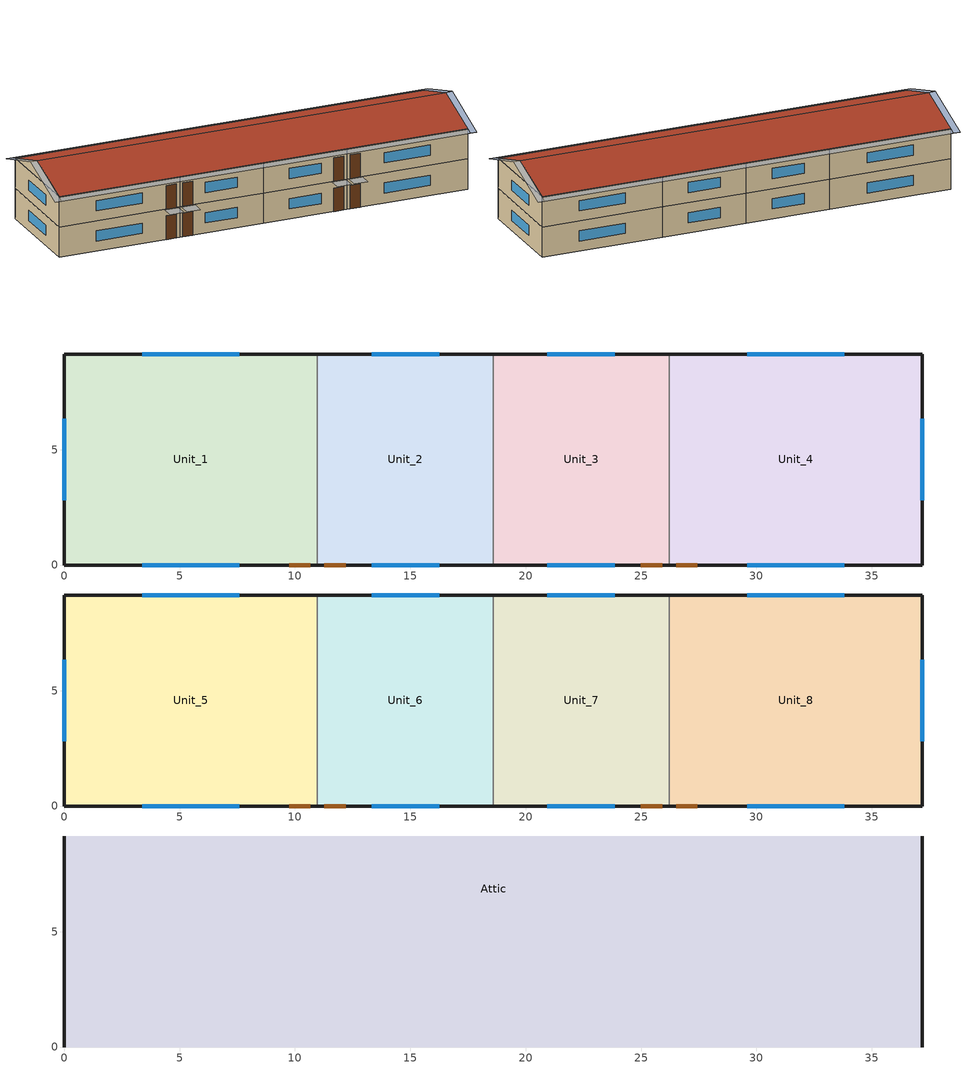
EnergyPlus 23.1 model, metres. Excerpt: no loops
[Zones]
Unit_1
 floor ground (Res_Ext_Slab_Unit1 Ext_Slab_4in): 10.97,9.14 10.97,0 0,0 0,9.14 z0
 wall outside (Res_Ext_Wall): 10.97,9.14 0,9.14 0,0 10.97,0 z0:2.74
 wall to Unit_2 (Res_Int_Wall): 10.97,0 10.97,9.14 z0:2.74
 window (Res_Ext_Win): 7.59,9.14 3.38,9.14 / 3.38,0 7.59,0 / 0,6.33 0,2.82 z0.91:1.83
 door (Res_Ext_Door): 9.75,0 10.67,0 z0:2.13
 ceiling to Unit_5 (Res_Int_Ceiling): 10.97,0 10.97,9.14 0,9.14 0,0 z2.74
Unit_2
 floor ground (Res_Ext_Slab_Unit2 Ext_Slab_4in): 18.59,9.14 18.59,0 10.97,0 10.97,9.14 z0
 wall outside (Res_Ext_Wall): 18.59,9.14 10.97,9.14 / 10.97,0 18.59,0 z0:2.74
 wall to Unit_3 (Res_Int_Wall): 18.59,0 18.59,9.14 z0:2.74
 window (Res_Ext_Win): 16.25,9.14 13.32,9.14 / 13.32,0 16.25,0 z0.91:1.83
 door (Res_Ext_Door): 11.28,0 12.19,0 z0:2.13
 ceiling to Unit_6 (Res_Int_Ceiling): 18.59,0 18.59,9.14 10.97,9.14 10.97,0 z2.74
Unit_3
 floor ground (Res_Ext_Slab_Unit3 Ext_Slab_4in): 26.21,9.14 26.21,0 18.59,0 18.59,9.14 z0
 wall outside (Res_Ext_Wall): 26.21,9.14 18.59,9.14 / 18.59,0 26.21,0 z0:2.74
 wall to Unit_4 (Res_Int_Wall): 26.21,0 26.21,9.14 z0:2.74
 window (Res_Ext_Win): 23.87,9.14 20.94,9.14 / 20.94,0 23.87,0 z0.91:1.83
 door (Res_Ext_Door): 24.99,0 25.91,0 z0:2.13
 ceiling to Unit_7 (Res_Int_Ceiling): 26.21,0 26.21,9.14 18.59,9.14 18.59,0 z2.74
Unit_4
 floor ground (Res_Ext_Slab_Unit4 Ext_Slab_4in): 37.19,9.14 37.19,0 26.21,0 26.21,9.14 z0
 wall outside (Res_Ext_Wall): 26.21,0 37.19,0 37.19,9.14 26.21,9.14 z0:2.74
 window (Res_Ext_Win): 33.81,9.14 29.59,9.14 / 29.59,0 33.81,0 / 37.19,2.82 37.19,6.33 z0.91:1.83
 door (Res_Ext_Door): 26.52,0 27.43,0 z0:2.13
 ceiling to Unit_8 (Res_Int_Ceiling): 37.19,0 37.19,9.14 26.21,9.14 26.21,0 z2.74
Unit_5
 wall outside (Res_Ext_Wall): 10.97,9.14 0,9.14 0,0 10.97,0 z2.74:5.49
 wall to Unit_6 (Res_Int_Wall): 10.97,0 10.97,9.14 z2.74:5.49
 window (Res_Ext_Win): 7.59,9.14 3.38,9.14 / 3.38,0 7.59,0 / 0,6.33 0,2.82 z3.66:4.57
 door (Res_Ext_Door): 9.75,0 10.67,0 z2.74:4.88
 ceiling to Attic (Res_Ext_Ceiling): 10.97,0 10.97,9.14 0,9.14 0,0 z5.49
Unit_6
 wall outside (Res_Ext_Wall): 18.59,9.14 10.97,9.14 / 10.97,0 18.59,0 z2.74:5.49
 wall to Unit_7 (Res_Int_Wall): 18.59,0 18.59,9.14 z2.74:5.49
 window (Res_Ext_Win): 16.25,9.14 13.32,9.14 / 13.32,0 16.25,0 z3.66:4.57
 door (Res_Ext_Door): 11.28,0 12.19,0 z2.74:4.88
 ceiling to Attic (Res_Ext_Ceiling): 18.59,0 18.59,9.14 10.97,9.14 10.97,0 z5.49
Unit_7
 wall outside (Res_Ext_Wall): 26.21,9.14 18.59,9.14 / 18.59,0 26.21,0 z2.74:5.49
 wall to Unit_8 (Res_Int_Wall): 26.21,0 26.21,9.14 z2.74:5.49
 window (Res_Ext_Win): 23.87,9.14 20.94,9.14 / 20.94,0 23.87,0 z3.66:4.57
 door (Res_Ext_Door): 24.99,0 25.91,0 z2.74:4.88
 ceiling to Attic (Res_Ext_Ceiling): 26.21,0 26.21,9.14 18.59,9.14 18.59,0 z5.49
Unit_8
 wall outside (Res_Ext_Wall): 26.21,0 37.19,0 37.19,9.14 26.21,9.14 z2.74:5.49
 window (Res_Ext_Win): 33.81,9.14 29.59,9.14 / 29.59,0 33.81,0 / 37.19,2.82 37.19,6.33 z3.66:4.57
 door (Res_Ext_Door): 26.52,0 27.43,0 z2.74:4.88
 ceiling to Attic (Res_Ext_Ceiling): 37.19,0 37.19,9.14 26.21,9.14 26.21,0 z5.49
Attic
 wall outside (Res_Ext_Gable): 0,4.57,7.01 0,9.14,5.49 0,0,5.49; 37.19,4.57,7.01 37.19,0,5.49 37.19,9.14,5.49
 roof outside (Res_Ext_Roof): 37.19,4.57,7.01 37.19,9.14,5.49 0,9.14,5.49 0,4.57,7.01; 0,4.57,7.01 0,0,5.49 37.19,0,5.49 37.19,4.57,7.01
shading: 37.19,9.14,5.49 37.19,9.72,5.29 0,9.72,5.29 0,9.14,5.49; 0,0,5.49 0,-0.58,5.29 37.19,-0.58,5.29 37.19,0,5.49; 0,4.57,7.01 0,9.72,5.29 -0.61,9.72,5.29 -0.61,4.57,7.01; -0.61,4.57,7.01 -0.61,-0.58,5.29 0,-0.58,5.29 0,4.57,7.01; 37.8,4.57,7.01 37.8,9.72,5.29 37.19,9.72,5.29 37.19,4.57,7.01; 37.19,4.57,7.01 37.19,-0.58,5.29 37.8,-0.58,5.29 37.8,4.57,7.01; 10.82,-1.22 10.82,0 9.6,0 9.6,-1.22 z2.74; 12.34,-1.22 12.34,0 11.13,0 11.13,-1.22 z2.74; 26.06,-1.22 26.06,0 24.84,0 24.84,-1.22 z2.74; 27.58,-1.22 27.58,0 26.37,0 26.37,-1.22 z2.74
[Building]
LRMF_Garden_Apt: North Axis {deg}=0; Terrain=Suburbs; Loads Convergence Tolerance Value {W}=0.04; Temperature Convergence Tolerance Value {deltaC}=0.4; Solar Distribution=FullExterior; Maximum Number of Warmup Days=100; Minimum Number of Warmup Days=6
[Site:Location]
CA_RIVERSIDE-MUNI_USA Design_Conditions: Latitude {deg}=33.95; Longitude {deg}=-117.43; Time Zone {hr}=-8; Elevation {m}=249
[SizingPeriod:DesignDay] Day of Month=21; Dry-Bulb Temperature Range Modifier Type=DefaultMultipliers; Barometric Pressure {Pa}=98369; Rain Indicator=No; Snow Indicator=No; Daylight Saving Time Indicator=No
Name | Month | Day Type | Maximum Dry-Bulb Temperature {C} | Daily Dry-Bulb Temperature Range {deltaC} | Humidity Condition Type | Wetbulb or DewPoint at Maximum Dry-Bulb {C} | Wind Speed {m/s} | Wind Direction {deg} | Solar Model Indicator | Sky Clearness | ASHRAE Clear Sky Optical Depth for Beam Irradiance (taub) | ASHRAE Clear Sky Optical Depth for Diffuse Irradiance (taud) | Enthalpy at Maximum Dry-Bulb {J/kg}
CA_RIVERSIDE-MUNI Ann Htg 99.6% Condns DB | 12 | WinterDesignDay | 2.3 | 0 | Wetbulb | 2.3 | 1.1 | 140 | ASHRAEClearSky | 0
CA_RIVERSIDE-MUNI Ann Htg 99% Condns DB | 12 | WinterDesignDay | 2.9 | 0 | Wetbulb | 2.9 | 1.1 | 140 | ASHRAEClearSky | 0
CA_RIVERSIDE-MUNI Ann Hum_n 99.6% Condns DP=>MCDB | 12 | WinterDesignDay | 15.4 | 0 | Dewpoint | -16.2 | 1.1 | 140 | ASHRAEClearSky | 0
CA_RIVERSIDE-MUNI Ann Hum_n 99% Condns DP=>MCDB | 12 | WinterDesignDay | 16.1 | 0 | Dewpoint | -12.9 | 1.1 | 140 | ASHRAEClearSky | 0
CA_RIVERSIDE-MUNI Ann Htg Wind 99.6% Condns WS=>MCDB | 12 | WinterDesignDay | 17.6 | 0 | Wetbulb | 17.6 | 12.8 | 140 | ASHRAEClearSky | 0
CA_RIVERSIDE-MUNI Ann Htg Wind 99% Condns WS=>MCDB | 12 | WinterDesignDay | 17 | 0 | Wetbulb | 17 | 11.6 | 140 | ASHRAEClearSky | 0
CA_RIVERSIDE-MUNI Ann Clg .4% Condns DB=>MWB | 8 | SummerDesignDay | 37.8 | 16.7 | Wetbulb | 20.8 | 4.6 | 270 | ASHRAETau |  | 0.338 | 2.471
CA_RIVERSIDE-MUNI Ann Clg 1% Condns DB=>MWB | 8 | SummerDesignDay | 36.9 | 16.7 | Wetbulb | 20.5 | 4.6 | 270 | ASHRAETau |  | 0.338 | 2.471
CA_RIVERSIDE-MUNI Ann Clg 2% Condns DB=>MWB | 8 | SummerDesignDay | 34.8 | 16.7 | Wetbulb | 19.9 | 4.6 | 270 | ASHRAETau |  | 0.338 | 2.471
CA_RIVERSIDE-MUNI Ann Clg .4% Condns WB=>MDB | 8 | SummerDesignDay | 34.3 | 16.7 | Wetbulb | 22.9 | 4.6 | 270 | ASHRAETau |  | 0.338 | 2.471
CA_RIVERSIDE-MUNI Ann Clg 1% Condns WB=>MDB | 8 | SummerDesignDay | 33 | 16.7 | Wetbulb | 22 | 4.6 | 270 | ASHRAETau |  | 0.338 | 2.471
CA_RIVERSIDE-MUNI Ann Clg 2% Condns WB=>MDB | 8 | SummerDesignDay | 32.3 | 16.7 | Wetbulb | 21.2 | 4.6 | 270 | ASHRAETau |  | 0.338 | 2.471
CA_RIVERSIDE-MUNI Ann Clg .4% Condns DP=>MDB | 8 | SummerDesignDay | 27.5 | 16.7 | Dewpoint | 18.9 | 4.6 | 270 | ASHRAETau |  | 0.338 | 2.471
CA_RIVERSIDE-MUNI Ann Clg 1% Condns DP=>MDB | 8 | SummerDesignDay | 26.1 | 16.7 | Dewpoint | 17.8 | 4.6 | 270 | ASHRAETau |  | 0.338 | 2.471
CA_RIVERSIDE-MUNI Ann Clg 2% Condns DP=>MDB | 8 | SummerDesignDay | 25.4 | 16.7 | Dewpoint | 17.4 | 4.6 | 270 | ASHRAETau |  | 0.338 | 2.471
CA_RIVERSIDE-MUNI Ann Clg .4% Condns Enth=>MDB | 8 | SummerDesignDay | 34.5 | 16.7 | Enthalpy |  | 4.6 | 270 | ASHRAETau |  | 0.338 | 2.471 | 68200
CA_RIVERSIDE-MUNI Ann Clg 1% Condns Enth=>MDB | 8 | SummerDesignDay | 33.2 | 16.7 | Enthalpy |  | 4.6 | 270 | ASHRAETau |  | 0.338 | 2.471 | 65400
CA_RIVERSIDE-MUNI Ann Clg 2% Condns Enth=>MDB | 8 | SummerDesignDay | 32.5 | 16.7 | Enthalpy |  | 4.6 | 270 | ASHRAETau |  | 0.338 | 2.471 | 62400
[Site:WaterMainsTemperature]
Calculation Method=Schedule; Temperature Schedule=WaterMainCZ10
[Site:GroundTemperature:FCfactorMethod]
January Ground Temperature {C}=18.98; February Ground Temperature {C}=19.04; March Ground Temperature {C}=19.01; April Ground Temperature {C}=19.14; May Ground Temperature {C}=20.7; June Ground Temperature {C}=21.08; July Ground Temperature {C}=20.82; August Ground Temperature {C}=20.72; September Ground Temperature {C}=20.55; October Ground Temperature {C}=20.72; November Ground Temperature {C}=19.18; December Ground Temperature {C}=18.93
[Material]
Name | Roughness | Thickness {m} | Conductivity {W/m-K} | Density {kg/m3} | Specific Heat {J/kg-K} | Solar Absorptance | Thermal Absorptance | Visible Absorptance
Asphalt_shingle | MediumRough | 0.00633985 | 0.08186 | 1121.29 | 1255.2 | 0.75
Carpet_n_pad | MediumSmooth | 0.0254001 | 0.0601314 | 32.0369 | 836.8 | 0.7 | 0.9 | 0.7
Drywall_1/2in | MediumSmooth | 0.0127 | 0.16009 | 800.923 | 1087.84
OSB_1/2in | MediumSmooth | 0.0127 | 0.1163 | 544.627 | 1213.36 | 0.7 | 0.9 | 0.7
OSB_7/16in | MediumSmooth | 0.0111125 | 0.1163 | 544.627 | 1213.36
Plywood_3/4in | Rough | 0.01905 | 0.115458 | 544.68 | 674.54 | 0.7 | 0.9 | 0.7
ceil_consol_layer | Rough | 0.1397 | 0.0585773 | 41.9286 | 776.251
cement_stucco | MediumSmooth | 0.01905 | 0.721 | 1865.58 | 878.64
door_const | Smooth | 0.0422696 | 0.0720096 | 512.64 | 767.58
wall_consol_layer | Rough | 0.0889 | 0.0449209 | 120.801 | 1036.26
[Material:AirGap]
Air_4_in_vert: Thermal Resistance {m2-K/W}=0.158499
[WindowMaterial:SimpleGlazingSystem]
Glass: U-Factor {W/m2-K}=4.59632; Solar Heat Gain Coefficient=0.4; Visible Transmittance=0.44
[Construction]
Res_Ext_Ceiling: ceil_consol_layer, Drywall_1/2in
Res_Ext_Door: door_const
Res_Ext_Gable: cement_stucco, OSB_7/16in, Air_4_in_vert, Drywall_1/2in
Res_Ext_Roof: Asphalt_shingle, OSB_1/2in
Res_Ext_Wall: cement_stucco, OSB_7/16in, wall_consol_layer, Drywall_1/2in
Res_Ext_Win: Glass
Res_Int_Ceiling: Carpet_n_pad, Plywood_3/4in, ceil_consol_layer, Drywall_1/2in
Res_Int_Wall: Drywall_1/2in, Air_4_in_vert, Drywall_1/2in
[Construction:FfactorGroundFloor] F-Factor {W/m-K}=1.26344
Name | Area {m2} | PerimeterExposed {m}
Res_Ext_Slab_Unit1 Ext_Slab_4in; Res_Ext_Slab_Unit4 Ext_Slab_4in | 100.335 | 31.0896
Res_Ext_Slab_Unit2 Ext_Slab_4in; Res_Ext_Slab_Unit3 Ext_Slab_4in | 69.67728 | 15.24
[Zone] Multiplier=1; Ceiling Height {m}=Autocalculate; Volume {m3}=Autocalculate; Floor Area {m2}=Autocalculate; Part of Total Floor Area=Yes
Attic; Unit_1; Unit_2; Unit_3; Unit_4; Unit_5; Unit_6; Unit_7; Unit_8
[ShadingProperty:Reflectance] Diffuse Solar Reflectance of Unglazed Part of Shading Surface=0.2; Diffuse Visible Reflectance of Unglazed Part of Shading Surface=0.2; Fraction of Shading Surface That Is Glazed=0
Name | Shading Surface
 | Shading_Surface_ldb
 | Shading_Surface_ldf
 | Shading_Surface_sdlb
 | Shading_Surface_sdlf
 | Shading_Surface_sdrb
 | Shading_Surface_sdrf
[SurfaceProperty:OtherSideCoefficients] Combined Convective/Radiative Film Coefficient {W/m2-K}=0; Constant Temperature {C}=1; Constant Temperature Coefficient=1; External Dry-Bulb Temperature Coefficient=0; Ground Temperature Coefficient=0; Wind Speed Coefficient=0; Zone Air Temperature Coefficient=0; Sinusoidal Variation of Constant Temperature Coefficient=No; Period of Sinusoidal Variation {hr}=24
Name | Constant Temperature Schedule
surfPropOthSdCoefSlabAverage | scheduleOSCSlabAverageSurfaceTemp
surfPropOthSdCoefSlabCore | scheduleOSCSlabCoreTemp
surfPropOthSdCoefSlabPerimeter | scheduleOSCSlabPerimeterTemp
[People] Number of People Schedule=Activity_Schedule; Number of People Calculation Method=People; Fraction Radiant=0.3; Sensible Heat Fraction=0.573; Activity Level Schedule=activity_sch_level; Enable ASHRAE 55 Comfort Warnings=No; Mean Radiant Temperature Calculation Type=ZoneAveraged
Name | Zone or ZoneList or Space or SpaceList | Number of People
People_Unit1 | Unit_1 | 2.55
People_Unit2 | Unit_2 | 2.15
People_Unit3 | Unit_3 | 2.15
People_Unit4 | Unit_4 | 2.55
People_Unit5 | Unit_5 | 2.55
People_Unit6 | Unit_6 | 2.15
People_Unit7 | Unit_7 | 2.15
People_Unit8 | Unit_8 | 2.55
[Lights] Schedule=InteriorLighting_sch; Design Level Calculation Method=Watts/Area; Watts per Zone Floor Area {W/m2}=2; Return Air Fraction=0; Fraction Radiant=0.6; Fraction Visible=0.2; Fraction Replaceable=0
Name | Zone or ZoneList or Space or SpaceList
Lights_Unit1 | Unit_1
Lights_Unit2 | Unit_2
Lights_Unit3 | Unit_3
Lights_Unit4 | Unit_4
Lights_Unit5 | Unit_5
Lights_Unit6 | Unit_6
Lights_Unit7 | Unit_7
Lights_Unit8 | Unit_8
[ElectricEquipment]
Name | Zone or ZoneList or Space or SpaceList | Schedule | Design Level Calculation Method | Watts per Zone Floor Area {W/m2} | Fraction Latent | Fraction Radiant | Fraction Lost | Design Level {W}
IECC_Adj1 | Unit_1 | MiscPlugLoad | Watts/Area | 0 | 0.062439 | 0.411909 | 0.251045
IECC_Adj2 | Unit_2 | MiscPlugLoad | Watts/Area | 0 | 0.062439 | 0.411909 | 0.251045
IECC_Adj3 | Unit_3 | MiscPlugLoad | Watts/Area | 0 | 0.062439 | 0.411909 | 0.251045
IECC_Adj4 | Unit_4 | MiscPlugLoad | Watts/Area | 0 | 0.062439 | 0.411909 | 0.251045
IECC_Adj5 | Unit_5 | MiscPlugLoad | Watts/Area | 0 | 0.062439 | 0.411909 | 0.251045
IECC_Adj6 | Unit_6 | MiscPlugLoad | Watts/Area | 0 | 0.062439 | 0.411909 | 0.251045
IECC_Adj7 | Unit_7 | MiscPlugLoad | Watts/Area | 0 | 0.062439 | 0.411909 | 0.251045
IECC_Adj8 | Unit_8 | MiscPlugLoad | Watts/Area | 0 | 0.062439 | 0.411909 | 0.251045
clotheswasher1 | Unit_1 | ClothesWasher | EquipmentLevel |  | 0 | 0.8 | 0.2 | 12.24
clotheswasher2 | Unit_2 | ClothesWasher | EquipmentLevel |  | 0 | 0.8 | 0.2 | 12.24
clotheswasher3 | Unit_3 | ClothesWasher | EquipmentLevel |  | 0 | 0.8 | 0.2 | 12.24
clotheswasher4 | Unit_4 | ClothesWasher | EquipmentLevel |  | 0 | 0.8 | 0.2 | 12.24
clotheswasher5 | Unit_5 | ClothesWasher | EquipmentLevel |  | 0 | 0.8 | 0.2 | 12.24
clotheswasher6 | Unit_6 | ClothesWasher | EquipmentLevel |  | 0 | 0.8 | 0.2 | 12.24
clotheswasher7 | Unit_7 | ClothesWasher | EquipmentLevel |  | 0 | 0.8 | 0.2 | 12.24
clotheswasher8 | Unit_8 | ClothesWasher | EquipmentLevel |  | 0 | 0.8 | 0.2 | 12.24
dishwasher1 | Unit_1 | DishWasher | EquipmentLevel |  | 0.15 | 0.6 | 0.25 | 15.744
dishwasher2 | Unit_2 | DishWasher | EquipmentLevel |  | 0.15 | 0.6 | 0.25 | 15.744
dishwasher3 | Unit_3 | DishWasher | EquipmentLevel |  | 0.15 | 0.6 | 0.25 | 15.744
dishwasher4 | Unit_4 | DishWasher | EquipmentLevel |  | 0.15 | 0.6 | 0.25 | 15.744
dishwasher5 | Unit_5 | DishWasher | EquipmentLevel |  | 0.15 | 0.6 | 0.25 | 15.744
dishwasher6 | Unit_6 | DishWasher | EquipmentLevel |  | 0.15 | 0.6 | 0.25 | 15.744
dishwasher7 | Unit_7 | DishWasher | EquipmentLevel |  | 0.15 | 0.6 | 0.25 | 15.744
dishwasher8 | Unit_8 | DishWasher | EquipmentLevel |  | 0.15 | 0.6 | 0.25 | 15.744
electric_dryer1 | Unit_1 | ClothesDryer | EquipmentLevel |  | 0.05 | 0.15 | 0.8 | 25.3
electric_dryer2 | Unit_2 | ClothesDryer | EquipmentLevel |  | 0.05 | 0.15 | 0.8 | 25.3
electric_dryer3 | Unit_3 | ClothesDryer | EquipmentLevel |  | 0.05 | 0.15 | 0.8 | 25.3
electric_dryer4 | Unit_4 | ClothesDryer | EquipmentLevel |  | 0.05 | 0.15 | 0.8 | 25.3
electric_dryer5 | Unit_5 | ClothesDryer | EquipmentLevel |  | 0.05 | 0.15 | 0.8 | 25.3
electric_dryer6 | Unit_6 | ClothesDryer | EquipmentLevel |  | 0.05 | 0.15 | 0.8 | 25.3
electric_dryer7 | Unit_7 | ClothesDryer | EquipmentLevel |  | 0.05 | 0.15 | 0.8 | 25.3
electric_dryer8 | Unit_8 | ClothesDryer | EquipmentLevel |  | 0.05 | 0.15 | 0.8 | 25.3
electric_mels1 | Unit_1 | MiscPlugLoad | EquipmentLevel |  | 0.06 | 0.69 | 0.25 | 285.172
electric_mels2 | Unit_2 | MiscPlugLoad | EquipmentLevel |  | 0.06 | 0.69 | 0.25 | 285.172
electric_mels3 | Unit_3 | MiscPlugLoad | EquipmentLevel |  | 0.06 | 0.69 | 0.25 | 285.172
electric_mels4 | Unit_4 | MiscPlugLoad | EquipmentLevel |  | 0.06 | 0.69 | 0.25 | 285.172
electric_mels5 | Unit_5 | MiscPlugLoad | EquipmentLevel |  | 0.06 | 0.69 | 0.25 | 285.172
electric_mels6 | Unit_6 | MiscPlugLoad | EquipmentLevel |  | 0.06 | 0.69 | 0.25 | 285.172
electric_mels7 | Unit_7 | MiscPlugLoad | EquipmentLevel |  | 0.06 | 0.69 | 0.25 | 285.172
electric_mels8 | Unit_8 | MiscPlugLoad | EquipmentLevel |  | 0.06 | 0.69 | 0.25 | 285.172
electric_range1 | Unit_1 | CookingRange | EquipmentLevel |  | 0.3 | 0.4 | 0.3 | 62.816
electric_range2 | Unit_2 | CookingRange | EquipmentLevel |  | 0.3 | 0.4 | 0.3 | 62.816
electric_range3 | Unit_3 | CookingRange | EquipmentLevel |  | 0.3 | 0.4 | 0.3 | 62.816
electric_range4 | Unit_4 | CookingRange | EquipmentLevel |  | 0.3 | 0.4 | 0.3 | 62.816
electric_range5 | Unit_5 | CookingRange | EquipmentLevel |  | 0.3 | 0.4 | 0.3 | 62.816
electric_range6 | Unit_6 | CookingRange | EquipmentLevel |  | 0.3 | 0.4 | 0.3 | 62.816
electric_range7 | Unit_7 | CookingRange | EquipmentLevel |  | 0.3 | 0.4 | 0.3 | 62.816
electric_range8 | Unit_8 | CookingRange | EquipmentLevel |  | 0.3 | 0.4 | 0.3 | 62.816
refrigerator1 | Unit_1 | Refrigerator | EquipmentLevel |  | 0 | 1 | 0 | 136.4
refrigerator2 | Unit_2 | Refrigerator | EquipmentLevel |  | 0 | 1 | 0 | 136.4
refrigerator3 | Unit_3 | Refrigerator | EquipmentLevel |  | 0 | 1 | 0 | 136.4
refrigerator4 | Unit_4 | Refrigerator | EquipmentLevel |  | 0 | 1 | 0 | 136.4
refrigerator5 | Unit_5 | Refrigerator | EquipmentLevel |  | 0 | 1 | 0 | 136.4
refrigerator6 | Unit_6 | Refrigerator | EquipmentLevel |  | 0 | 1 | 0 | 136.4
refrigerator7 | Unit_7 | Refrigerator | EquipmentLevel |  | 0 | 1 | 0 | 136.4
refrigerator8 | Unit_8 | Refrigerator | EquipmentLevel |  | 0 | 1 | 0 | 136.4
television1 | Unit_1 | InteriorLighting | EquipmentLevel |  | 0 | 1 | 0 | 101.32
television2 | Unit_2 | InteriorLighting | EquipmentLevel |  | 0 | 1 | 0 | 101.32
television3 | Unit_3 | InteriorLighting | EquipmentLevel |  | 0 | 1 | 0 | 101.32
television4 | Unit_4 | InteriorLighting | EquipmentLevel |  | 0 | 1 | 0 | 101.32
television5 | Unit_5 | InteriorLighting | EquipmentLevel |  | 0 | 1 | 0 | 101.32
television6 | Unit_6 | InteriorLighting | EquipmentLevel |  | 0 | 1 | 0 | 101.32
television7 | Unit_7 | InteriorLighting | EquipmentLevel |  | 0 | 1 | 0 | 101.32
television8 | Unit_8 | InteriorLighting | EquipmentLevel |  | 0 | 1 | 0 | 101.32
[Exterior:Lights] Schedule=ExteriorLighting; Design Level {W}=404
Exterior-Lights_unit1_FrontRow_BottomFloor; Exterior-Lights_unit2_FrontRow_BottomFloor; Exterior-Lights_unit3_FrontRow_BottomFloor; Exterior-Lights_unit4_FrontRow_BottomFloor; Exterior-Lights_unit5_FrontRow_BottomFloor; Exterior-Lights_unit6_FrontRow_BottomFloor; Exterior-Lights_unit7_FrontRow_BottomFloor; Exterior-Lights_unit8_FrontRow_BottomFloor
[ZoneInfiltration:DesignFlowRate] Design Flow Rate Calculation Method=AirChanges/Hour
Name | Zone or ZoneList or Space or SpaceList | Schedule | Air Changes per Hour {1/hr}
Space 1 Space Infiltration Design Flow Rate 1 | Unit_1 | inf_sch | 0.2
Space 2 Space Infiltration Design Flow Rate 1 | Unit_2 | inf_sch | 0.2
Space 3 Space Infiltration Design Flow Rate 1 | Unit_3 | inf_sch | 0.2
Space 4 Space Infiltration Design Flow Rate 1 | Unit_4 | inf_sch | 0.2
Space 5 Space Infiltration Design Flow Rate 1 | Unit_5 | inf_sch | 0.2
Space 6 Space Infiltration Design Flow Rate 1 | Unit_6 | inf_sch | 0.2
Space 7 Space Infiltration Design Flow Rate 1 | Unit_7 | inf_sch | 0.2
Space 8 Space Infiltration Design Flow Rate 1 | Unit_8 | inf_sch | 0.2
spAttic Space Infiltration Design Flow Rate 1 | Attic | always_avail | 0.41
[ZoneVentilation:DesignFlowRate] Schedule=vent_sch; Design Flow Rate Calculation Method=AirChanges/Hour; Air Changes per Hour {1/hr}=1.5; Ventilation Type=Natural; Fan Pressure Rise {Pa}=0; Fan Total Efficiency=1; Constant Term Coefficient=1; Temperature Term Coefficient=0; Velocity Term Coefficient=0; Velocity Squared Term Coefficient=0; Minimum Indoor Temperature {C}=23.8889; Maximum Indoor Temperature {C}=26.6667; Delta Temperature {deltaC}=1; Minimum Outdoor Temperature {C}=12.7778; Maximum Outdoor Temperature {C}=23.8889
Name | Zone or ZoneList or Space or SpaceList
NaturalVentilation_1 | Unit_1
NaturalVentilation_2 | Unit_2
NaturalVentilation_3 | Unit_3
NaturalVentilation_4 | Unit_4
NaturalVentilation_5 | Unit_5
NaturalVentilation_6 | Unit_6
NaturalVentilation_7 | Unit_7
NaturalVentilation_8 | Unit_8
[AvailabilityManager:Scheduled] Schedule=always_avail
System availability; HVAC_Unit1 Availability; HVAC_Unit2 Availability; HVAC_Unit3 Availability; HVAC_Unit4 Availability; HVAC_Unit5 Availability; HVAC_Unit6 Availability; HVAC_Unit7 Availability; HVAC_Unit8 Availability
[Schedule:Day:Hourly]
ActivityDay: 0.43, 0.43, 0.43, 0.43, 0.43, 0.72, 1, 0.67, 0.33, 0.17, 0.17, 0.17, 0.17, 0.17, 0.23, 0.33, 0.5, 0.67, 0.83, 1, 1, 0.85, 0.65, 0.43
ClothesDryerVacation: 0, 0, 0, 0, 0, 0, 0, 0, 0, 0, 0, 0, 0, 0, 0, 0, 0, 0, 0, 0, 0, 0, 0, 0
ClothesDryerWeekend: 0.121951, 0.0731707, 0.0487805, 0.0243902, 0.0487805, 0.0731707, 0.195122, 0.390244, 0.595097, 0.839, 0.960951, 1, 0.91217, 0.829268, 0.746366, 0.707317, 0.682927, 0.668268, 0.634146, 0.624415, 0.643878, 0.668268, 0.536585, 0.292683
ClothesWasherWeekday: 0, 0, 0.02, 0.12, 0, 0.04, 0.13, 0.34, 0.52, 1, 0.67, 0.97, 0.21, 0.37, 0.18, 0.23, 0.13, 0.44, 0.42, 0.47, 0.36, 0.27, 0.41, 0.14
ClothesWasherWeekend: 0, 0, 0.03, 0.04, 0, 0.13, 0.29, 0.46, 0.67, 1, 0.58, 0.72, 0.06, 0.28, 0.17, 0.57, 0.16, 0.42, 0.34, 0.7, 0.24, 0.58, 0.48, 0.22
CookingRangeDay: 0.0471585, 0.0471585, 0.0235459, 0.0235459, 0.0471585, 0.0707044, 0.165088, 0.283018, 0.306564, 0.320771, 0.283018, 0.330176, 0.377335, 0.306564, 0.292423, 0.377335, 0.613194, 1, 0.778348, 0.400947, 0.235859, 0.165088, 0.103722, 0.0707044
DishwasherWeekday: 0, 0.06, 0.31, 0.11, 0, 0, 0.01, 0.24, 0.61, 0.67, 0.47, 0.71, 0.53, 0.33, 0.11, 0.24, 0.1, 0.28, 0.4, 1, 0.84, 0.59, 0.41, 0.04
DishwasherWeekend: 0, 0.27, 0.26, 0, 0, 0, 0.03, 0.59, 0.76, 1, 0.75, 0.5, 0.5, 0.13, 0.09, 0.62, 0.14, 0.47, 0.41, 0.42, 0.99, 0.15, 0.12, 0
ExteriorLightingDay: 1, 1, 1, 1, 1, 1, 0, 0, 0, 0, 0, 0, 0, 0, 0, 0, 0, 0, 1, 1, 1, 1, 1, 1
LightingDay: 0.0625, 0.0625, 0.0625, 0.0625, 0.1875, 0.390625, 0.4375, 0.390625, 0.171875, 0.117188, 0.117188, 0.117188, 0.117188, 0.117188, 0.117188, 0.203125, 0.4375, 0.609375, 0.820312, 0.984375, 1, 0.6875, 0.382812, 0.15625
MiscPlugLoadDay: 0.60749, 0.559339, 0.552853, 0.545071, 0.524481, 0.585279, 0.676232, 0.718547, 0.60749, 0.517023, 0.529183, 0.529345, 0.520428, 0.538424, 0.568742, 0.600357, 0.710117, 0.862678, 0.936608, 0.966764, 1, 0.976654, 0.845169, 0.734436
RefrigeratorDay: 0.8, 0.782696, 0.765594, 0.742857, 0.731388, 0.731388, 0.75996, 0.8, 0.817103, 0.828571, 0.8, 0.8, 0.839839, 0.839839, 0.828571, 0.839839, 0.885714, 0.971429, 1, 0.971429, 0.942857, 0.925553, 0.885714, 0.828571
[Schedule:Week:Compact]
ActivityWeek: AllDays, ActivityDay
ClothesDryerWeek: Weekdays, ClothesWasherWeekday, Holiday, ClothesDryerVacation, AllOtherDays, ClothesDryerWeekend
ClothesWasherWeek: Weekdays, ClothesWasherWeekday, AllOtherDays, ClothesWasherWeekend
CookingRangeWeek: AllDays, CookingRangeDay
DishwasherWeek: Weekdays, DishwasherWeekday, AllOtherDays, DishwasherWeekend
ExteriorLightingProfileWeek: AllDays, ExteriorLightingDay
LightingProfileWeek: AllDays, LightingDay
MiscPlugLoadWeek: AllDays, MiscPlugLoadDay
RefrigeratorWeek: AllDays, RefrigeratorDay
[Schedule:Year]
Activity_Schedule: ActivityWeek, 1, 1, 12, 31
ClothesDryer: ClothesDryerWeek, 1, 1, 12, 31
ClothesWasher: ClothesWasherWeek, 1, 1, 12, 31
CookingRange: CookingRangeWeek, 1, 1, 12, 31
Dishwasher: DishwasherWeek, 1, 1, 12, 31
ExteriorLighting: ExteriorLightingProfileWeek, 1, 1, 12, 31
InteriorLighting: LightingProfileWeek, 1, 1, 12, 31
MiscPlugLoad: MiscPlugLoadWeek, 1, 1, 12, 31
Refrigerator: RefrigeratorWeek, 1, 1, 12, 31
[Schedule:Compact]
InteriorLighting_sch: Through: 12/31, For: SummerDesignDay WinterDesignDay, Until: 24:00, 1, For: Weekdays Weekends Holidays CustomDay1 CustomDay2, Until: 1:00, 0.0625, Until: 2:00, 0.0625, Until: 3:00, 0.0625, Until: 4:00, 0.0625, Until: 5:00, 0.1875, Until: 6:00, 0.390625, Until: 7:00, 0.4375, Until: 8:00, 0.390625, Until: 9:00, 0.171875, Until: 10:00, 0.117188, Until: 11:00, 0.117188, Until: 12:00, 0.117188, Until: 13:00, 0.117188, Until: 14:00, 0.117188, Until: 15:00, 0.117188, Until: 16:00, 0.203125, Until: 17:00, 0.4375, Until: 18:00, 0.609375, Until: 19:00, 0.820312, Until: 20:00, 0.984375, Until: 21:00, 1, Until: 22:00, 0.6875, Until: 23:00, 0.382812, Until: 24:00, 0.15625
activity_sch_level: Through: 12/31, For: AllDays, Until: 24:00, 117.28
scheduleOSCSlabAverageSurfaceTemp: Through:   1/31, For:AllDays, Until:24:00, 19.432, Through:   2/28, For:AllDays, Until:24:00, 19.193, Through:   3/31, For:AllDays, Until:24:00, 19.359, Through:   4/30, For:AllDays, Until:24:00, 19.9, Through:   5/31, For:AllDays, Until:24:00, 20.247, Through:   6/30, For:AllDays, Until:24:00, 22.03, Through:   7/31, For:AllDays, Until:24:00, 22.659, Through:   8/31, For:AllDays, Until:24:00, 22.856, Through:   9/30, For:AllDays, Until:24:00, 22.725, Through:  10/31, For:AllDays, Until:24:00, 20.976, Through:  11/30, For:AllDays, Until:24:00, 20.158, Through:  12/31, For:AllDays, Until:24:00, 19.577
scheduleOSCSlabCoreTemp: Through:   1/31, For:AllDays, Until:24:00, 21.312, Through:   2/28, For:AllDays, Until:24:00, 21.205, Through:   3/31, For:AllDays, Until:24:00, 21.114, Through:   4/30, For:AllDays, Until:24:00, 21.092, Through:   5/31, For:AllDays, Until:24:00, 21.121, Through:   6/30, For:AllDays, Until:24:00, 22.41, Through:   7/31, For:AllDays, Until:24:00, 22.749, Through:   8/31, For:AllDays, Until:24:00, 22.909, Through:   9/30, For:AllDays, Until:24:00, 23.025, Through:  10/31, For:AllDays, Until:24:00, 21.836, Through:  11/30, For:AllDays, Until:24:00, 21.589, Through:  12/31, For:AllDays, Until:24:00, 21.45
scheduleOSCSlabPerimeterTemp: Through:   1/31, For:AllDays, Until:24:00, 18.275, Through:   2/28, For:AllDays, Until:24:00, 17.953, Through:   3/31, For:AllDays, Until:24:00, 18.278, Through:   4/30, For:AllDays, Until:24:00, 19.166, Through:   5/31, For:AllDays, Until:24:00, 19.71, Through:   6/30, For:AllDays, Until:24:00, 21.796, Through:   7/31, For:AllDays, Until:24:00, 22.603, Through:   8/31, For:AllDays, Until:24:00, 22.823, Through:   9/30, For:AllDays, Until:24:00, 22.541, Through:  10/31, For:AllDays, Until:24:00, 20.447, Through:  11/30, For:AllDays, Until:24:00, 19.277, Through:  12/31, For:AllDays, Until:24:00, 18.424
inf_sch; always_avail: Through: 12/31, For: AllDays, Until: 24:00, 1
vent_sch: Through: 04/30, For: AllDays, Until: 24:00, 0, Through: 10/31, For: AllDays, Until: 24:00, 1, Through: 12/31, For: AllDays, Until: 24:00, 0
WaterMainCZ10: Through: 1/31, For: AllDays, Until: 24:00, 14, Through: 2/28, For: AllDays, Until: 24:00, 13.94, Through: 3/31, For: AllDays, Until: 24:00, 14.22, Through: 4/30, For: AllDays, Until: 24:00, 14.56, Through: 5/31, For: AllDays, Until: 24:00, 14.67, Through: 6/30, For: AllDays, Until: 24:00, 16.17, Through: 7/31, For: AllDays, Until: 24:00, 17.22, Through: 8/31, For: AllDays, Until: 24:00, 18.06, Through: 9/30, For: AllDays, Until: 24:00, 18.33, Through: 10/31, For: AllDays, Until: 24:00, 18, Through: 11/30, For: AllDays, Until: 24:00, 16.28, Through: 12/31, For: AllDays, Until: 24:00, 14.11
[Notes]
From counter.inc created by EP-Launch when running groups of files
Output files                          LRMF-Garden-Prototype_EX_1984_10
Run description                       LRMF-Garden-Prototype_EX_1984: 10: Riverside-SCE
Parent Run
Run Flag                              True
Weather                               CA_RIVERSIDE-MUNI_722869S_CZ2022.epw
Default equipment values. May be overridden by later values.
End of default equipment values.
Case                                            LRMF-Garden-Prototype_EX_1984_10
Analysis                                        LRMF-Garden-Prototype_EX_1984
City                                            Riverside-SCE
